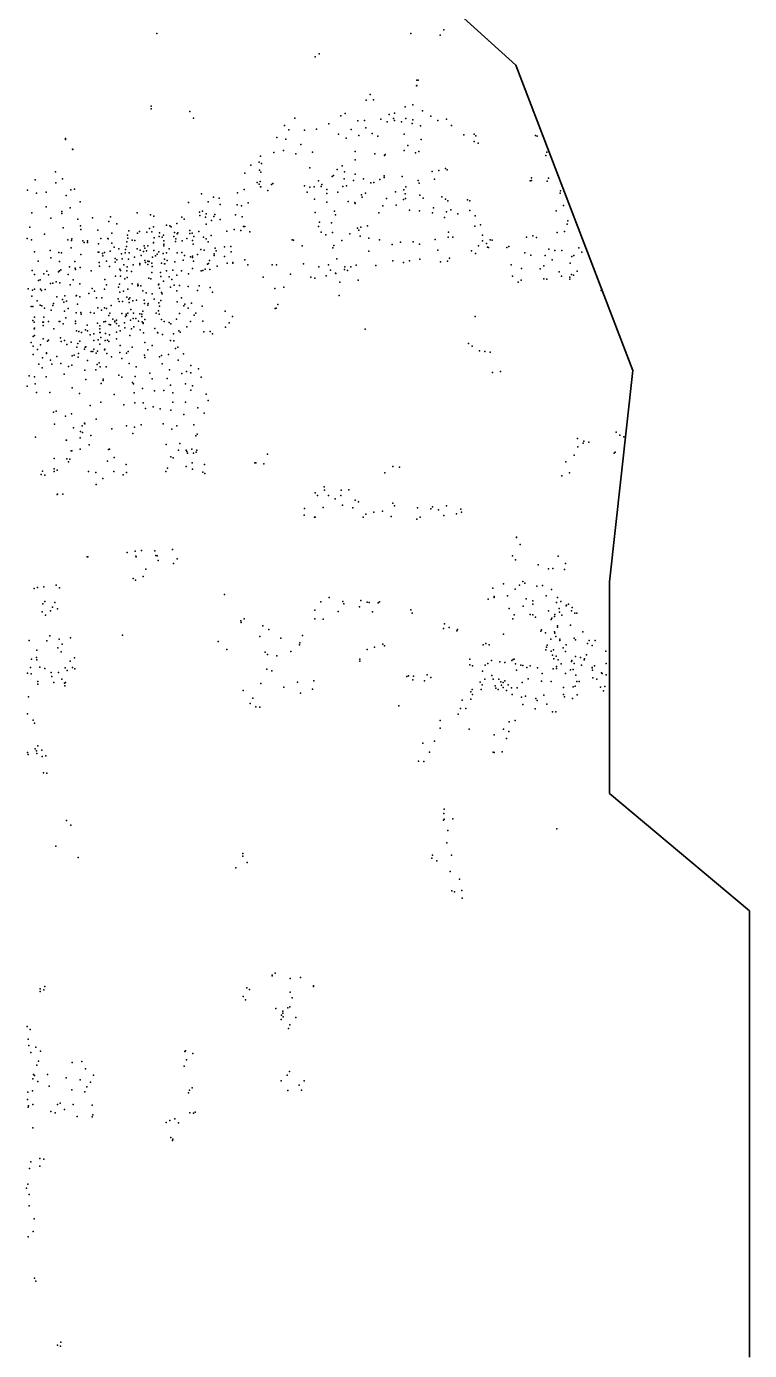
# Model space of a CAD drawing. Header units: millimetres. Extents: x -60275265 to 22802890, y -38578442 to 24337084.
# Drawn here: x 13805622 to 17730817, y 9975696 to 17157196 of the extents above; entities that cross this region are included whole.
import ezdxf

# ---------------------------------------------------------------- set-up
doc = ezdxf.new("R2010")
doc.units = ezdxf.units.MM
doc.header["$MEASUREMENT"] = 0
doc.layers.add('Outline', color=7, linetype='Continuous', true_color=0x000000)
doc.layers.add('particles', color=7, linetype='Continuous', true_color=0x000000)

msp = doc.modelspace()

# ---------------------------------------------------------------- linework, layer by layer
at = {"layer": 'Outline', "color": 3, "lineweight": 35, "true_color": 0x00ff00}
msp.add_lwpolyline([(612748, 23700101), (2261319, 23827441), (4163298, 24337084), (6191983, 23700101), (6952806, 22298647), (8220845, 21661442), (8981724, 20514820), (11010412, 21024520), (12405159, 19877851), (13419624, 18986025), (15194898, 18094026), (16462717, 16947413), (17096937, 15291091), (16969997, 14144198), (16969997, 12997517), (17730817, 12360371), (17730817, 10959081), (17730817, 9939740)], dxfattribs=at)
at = {"layer": 'particles', "color": 93, "true_color": 0x67d435}
for p in [(14513622, 17118696), (15892622, 17119696), (16050622, 17109696), (16071622, 17138696), (15372622, 16992696), (15372622, 16991696), (15394622, 17009696), (15923622, 16835696), (15924622, 16866696), (15924622, 16837696), (15931622, 16866696), (15649622, 16756696), (15670622, 16788696), (15688622, 16758696), (14482622, 16725696), (14482622, 16710696), (14482622, 16710696), (14691622, 16696696), (15511622, 16672696), (15535622, 16684696), (15774622, 16679696), (15803622, 16687696), (15860622, 16720696), (15902622, 16732696), (15954622, 16699696), (16000622, 16670696), (14711622, 16660696), (15206622, 16620696), (15229622, 16596696), (15262622, 16659696), (15314622, 16594696), (15379622, 16599696), (15446622, 16629696), (15567622, 16597696), (15604622, 16644696), (15640622, 16646696), (15647622, 16606696), (15729622, 16654696), (15763622, 16640696), (15797622, 16657696), (15802622, 16646696), (15841622, 16640696), (15865622, 16658696), (15898622, 16630696), (15902622, 16650696), (15944622, 16618696), (16039622, 16646696), (16086622, 16653696), (16112622, 16620696), (14017622, 16549696), (14017622, 16544696), (15165622, 16554696), (15213622, 16545696), (15294622, 16517696), (15498622, 16572696), (15540622, 16550696), (15610622, 16565696), (15682622, 16576696), (15713622, 16561696), (15855622, 16572696), (15948622, 16544696), (16179622, 16569696), (16236622, 16572696), (16236622, 16532696), (16244622, 16564696), (16257622, 16524696), (16568622, 16566696), (16577622, 16562696), (14055622, 16491696), (14056622, 16490696), (15076622, 16453696), (15147622, 16473696), (15201622, 16483696), (15267622, 16466696), (15358622, 16474696), (15590622, 16478696), (15696622, 16466696), (15749622, 16456696), (15753622, 16462696), (15856622, 16484696), (15876622, 16511696), (15917622, 16472696), (15935622, 16478696), (16624622, 16457696), (16629622, 16475696), (15023622, 16404696), (15068622, 16420696), (15070622, 16378696), (15080622, 16414696), (15344622, 16389696), (15491622, 16380696), (15518622, 16401696), (15589622, 16433696), (16044622, 16376696), (16080622, 16387696), (16088622, 16379696), (13852622, 16324696), (13963622, 16368696), (13965622, 16308696), (14000622, 16331696), (14990622, 16361696), (15058622, 16310696), (15073622, 16316696), (15077622, 16366696), (15142622, 16304696), (15391622, 16320696), (15465622, 16342696), (15472622, 16348696), (15530622, 16330696), (15531622, 16369696), (15580622, 16321696), (15589622, 16355696), (15634622, 16331696), (15674622, 16308696), (15691622, 16311696), (15723622, 16326696), (15746622, 16346696), (15746622, 16338696), (15845622, 16342696), (15932622, 16321696), (15937622, 16307696), (16008622, 16370696), (16020622, 16329696), (16540622, 16320696), (16546622, 16335696), (16546622, 16322696), (16632622, 16318696), (16639622, 16334696), (13811622, 16268696), (13859622, 16252696), (13912622, 16257696), (14021622, 16239696), (14046622, 16271696), (14066622, 16275696), (14756622, 16249696), (14821622, 16231696), (14950622, 16254696), (14987622, 16273696), (15068622, 16301696), (15076622, 16286696), (15077622, 16286696), (15116622, 16266696), (15135622, 16300696), (15315622, 16293696), (15329622, 16257696), (15344622, 16285696), (15367622, 16287696), (15404622, 16289696), (15409622, 16299696), (15435622, 16273696), (15435622, 16250696), (15496622, 16258696), (15523622, 16289696), (15543622, 16293696), (15624622, 16244696), (15627622, 16230696), (15645622, 16253696), (15808622, 16259696), (15854622, 16271696), (15861622, 16249696), (15865622, 16286696), (15940622, 16241696), (16059622, 16233696), (16703622, 16252696), (16704622, 16265696), (13912622, 16178696), (14042622, 16172696), (14096622, 16205696), (14685622, 16201696), (14792622, 16206696), (14852622, 16225696), (14856622, 16191696), (14949622, 16189696), (14972622, 16184696), (15009622, 16200696), (15368622, 16220696), (15436622, 16203696), (15551622, 16208696), (15588622, 16201696), (15589622, 16197696), (15740622, 16183696), (15760622, 16223696), (15812622, 16187696), (15852622, 16218696), (15862622, 16223696), (15885622, 16161696), (15959622, 16225696), (16014622, 16173696), (16080622, 16220696), (16092622, 16210696), (16108622, 16162696), (16199622, 16216696), (16211622, 16158696), (16212622, 16210696), (16721622, 16186696), (13835622, 16146696), (13938622, 16117696), (13997622, 16153696), (13997622, 16142696), (14083622, 16111696), (14163622, 16118696), (14252622, 16098696), (14261622, 16124696), (14296622, 16086696), (14406622, 16145696), (14479622, 16135696), (14497622, 16128696), (14621622, 16087696), (14648622, 16122696), (14661622, 16112696), (14744622, 16150696), (14746622, 16132696), (14760622, 16155696), (14777622, 16122696), (14780622, 16140696), (14809622, 16105696), (14822622, 16126696), (14827622, 16137696), (14856622, 16109696), (14939622, 16134696), (14976622, 16124696), (15373622, 16148696), (15395622, 16095696), (15460622, 16092696), (15477622, 16155696), (15483622, 16135696), (15717622, 16146696), (15938622, 16156696), (16010622, 16145696), (16075622, 16120696), (16086622, 16151696), (16146622, 16141696), (16240622, 16129696), (16680622, 16156696), (16744622, 16103696), (13824622, 16068696), (13903622, 16030696), (14005622, 16064696), (14099622, 16076696), (14101622, 16055696), (14193622, 16052696), (14269622, 16035696), (14353622, 16025696), (14360622, 16049696), (14408622, 16035696), (14419622, 16045696), (14459622, 16040696), (14473622, 16061696), (14485622, 16042696), (14495622, 16069696), (14525622, 16017696), (14527622, 16037696), (14549622, 16024696), (14565622, 16079696), (14583622, 16075696), (14591622, 16070696), (14605622, 16017696), (14608622, 16039696), (14624622, 16031696), (14627622, 16037696), (14691622, 16033696), (14692622, 16050696), (14704622, 16036696), (14713622, 16018696), (14740622, 16044696), (14780622, 16084696), (14808622, 16022696), (14893622, 16047696), (14932622, 16055696), (14968622, 16050696), (14983622, 16071696), (14991622, 16071696), (15017622, 16042696), (15390622, 16071696), (15405622, 16040696), (15430622, 16027696), (15467622, 16039696), (15561622, 16032696), (15602622, 16062696), (15610622, 16052696), (15617622, 16019696), (15621622, 16068696), (15657622, 16076696), (16096622, 16041696), (16239622, 16074696), (16270622, 16081696), (16281622, 16025696), (16554622, 16021696), (16686622, 16039696), (16725622, 16045696), (16741622, 16085696), (13808622, 16007696), (13833622, 15999696), (14030622, 16000696), (14047622, 15956696), (14050622, 15996696), (14052622, 16004696), (14111622, 15993696), (14119622, 15985696), (14136622, 15985696), (14137622, 15993696), (14196622, 15978696), (14208622, 16007696), (14246622, 16007696), (14249622, 16005696), (14268622, 15981696), (14281622, 15959696), (14306622, 15950696), (14342622, 15946696), (14348622, 15964696), (14350622, 15988696), (14356622, 16008696), (14379622, 15998696), (14393622, 15996696), (14406622, 15951696), (14422622, 15943696), (14444622, 15967696), (14447622, 15954696), (14464622, 15966696), (14494622, 15985696), (14494622, 15983696), (14499622, 16011696), (14541622, 16013696), (14551622, 15994696), (14551622, 15975696), (14551622, 15966696), (14579622, 15950696), (14614622, 15991696), (14615622, 16005696), (14651622, 15993696), (14676622, 16007696), (14706622, 15996696), (14710622, 15976696), (14751622, 15947696), (14766622, 16014696), (14770622, 15944696), (14780622, 16005696), (14791622, 15989696), (14829622, 15954696), (14880622, 15962696), (14914622, 15964696), (15248622, 16000696), (15254622, 15997696), (15302622, 15967696), (15468622, 15956696), (15474622, 15969696), (15517622, 15996696), (15663622, 16009696), (15721622, 15999696), (15791622, 15974696), (15835622, 15987696), (15904622, 15988696), (15938622, 15976696), (16024622, 16002696), (16038622, 15943696), (16094622, 16013696), (16120622, 16014696), (16259622, 15966696), (16280622, 15993696), (16302622, 15979696), (16308622, 15960696), (16313622, 15957696), (16323622, 15999696), (16333622, 15998696), (16413622, 15957696), (16424622, 15964696), (16520622, 16013696), (16574622, 16012696), (16640622, 15948696), (16803622, 15956696), (13849622, 15934696), (13868622, 15884696), (13933622, 15942696), (13937622, 15901696), (13980622, 15931696), (13984622, 15881696), (13996622, 15929696), (14068622, 15881696), (14100622, 15919696), (14194622, 15933696), (14198622, 15933696), (14200622, 15876696), (14217622, 15925696), (14220622, 15913696), (14228622, 15930696), (14239622, 15884696), (14259622, 15937696), (14286622, 15898696), (14287622, 15879696), (14295622, 15891696), (14321622, 15923696), (14325622, 15896696), (14340622, 15929696), (14359622, 15894696), (14362622, 15929696), (14392622, 15905696), (14420622, 15871696), (14428622, 15915696), (14440622, 15936696), (14447622, 15887696), (14452622, 15876696), (14457622, 15939696), (14463622, 15883696), (14472622, 15882696), (14485622, 15872696), (14490622, 15905696), (14497622, 15942696), (14505622, 15912696), (14514622, 15921696), (14524622, 15934696), (14538622, 15873696), (14548622, 15926696), (14554622, 15895696), (14565622, 15928696), (14568622, 15887696), (14611622, 15880696), (14623622, 15929696), (14648622, 15931696), (14656622, 15889696), (14663622, 15915696), (14696622, 15907696), (14706622, 15904696), (14707622, 15910696), (14711622, 15884696), (14733622, 15919696), (14794622, 15871696), (14799622, 15888696), (14824622, 15923696), (14824622, 15915696), (14835622, 15939696), (14880622, 15909696), (14895622, 15873696), (14916622, 15934696), (14926622, 15877696), (14926622, 15873696), (14990622, 15890696), (15489622, 15897696), (15663622, 15938696), (15793622, 15885696), (15852622, 15876696), (15884622, 15886696), (15940622, 15895696), (16053622, 15880696), (16091622, 15883696), (16102622, 15900696), (16221622, 15939696), (16242622, 15925696), (16510622, 15928696), (16543622, 15917696), (16621622, 15915696), (16659622, 15890696), (16673622, 15941696), (16711622, 15942696), (16712622, 15942696), (16757622, 15872696), (16766622, 15908696), (16776622, 15915696), (16819622, 15932696), (13836622, 15833696), (13848622, 15811696), (13899622, 15815696), (13916622, 15830696), (13924622, 15810696), (13979622, 15825696), (13984622, 15831696), (13992622, 15836696), (14031622, 15811696), (14038622, 15852696), (14070622, 15845696), (14071622, 15838696), (14096622, 15850696), (14156622, 15832696), (14201622, 15856696), (14256622, 15854696), (14288622, 15802696), (14311622, 15840696), (14315622, 15802696), (14316622, 15833696), (14334622, 15864696), (14350622, 15831696), (14352622, 15853696), (14375622, 15827696), (14384622, 15863696), (14421622, 15863696), (14463622, 15865696), (14485622, 15822696), (14488622, 15855696), (14532622, 15823696), (14535622, 15801696), (14554622, 15870696), (14556622, 15870696), (14566622, 15831696), (14579622, 15799696), (14599622, 15835696), (14622622, 15808696), (14647622, 15831696), (14684622, 15814696), (14707622, 15843696), (14753622, 15832696), (14762622, 15833696), (14775622, 15841696), (14787622, 15868696), (14801622, 15839696), (14840622, 15856696), (15006622, 15864696), (15138622, 15863696), (15162622, 15864696), (15239622, 15813696), (15309622, 15870696), (15393622, 15853696), (15432622, 15804696), (15444622, 15863696), (15455622, 15835696), (15482622, 15818696), (15484622, 15817696), (15531622, 15838696), (15533622, 15853696), (15548622, 15833696), (15566622, 15853696), (15595622, 15861696), (15701622, 15860696), (16436622, 15863696), (16444622, 15802696), (16492622, 15843696), (16594622, 15842696), (16614622, 15858696), (16696622, 15826696), (16709622, 15802696), (16763622, 15812696), (16774622, 15808696), (16795622, 15830696), (13815622, 15733696), (13848622, 15731696), (13871622, 15778696), (13879622, 15783696), (13881622, 15731696), (13906622, 15730696), (13936622, 15763696), (13948622, 15764696), (13967622, 15772696), (13987622, 15766696), (14043622, 15756696), (14058622, 15783696), (14095622, 15760696), (14161622, 15735696), (14229622, 15732696), (14231622, 15784696), (14240622, 15756696), (14304622, 15742696), (14310622, 15759696), (14339622, 15787696), (14352622, 15795696), (14356622, 15732696), (14378622, 15761696), (14409622, 15758696), (14409622, 15749696), (14411622, 15751696), (14426622, 15750696), (14470622, 15792696), (14480622, 15788696), (14522622, 15756696), (14523622, 15758696), (14528622, 15737696), (14549622, 15775696), (14587622, 15743696), (14594622, 15784696), (14606622, 15753696), (14635622, 15752696), (14682622, 15747696), (14742622, 15749696), (14802622, 15740696), (15090622, 15797696), (15153622, 15736696), (15203622, 15743696), (15348622, 15797696), (15370622, 15791696), (15506622, 15770696), (15606622, 15781696), (16474622, 15769696), (16491622, 15781696), (16614622, 15787696), (16629622, 15786696), (16754622, 15796696), (16754622, 15786696), (13835622, 15694696), (13837622, 15726696), (13863622, 15669696), (13887622, 15724696), (13969622, 15691696), (14001622, 15675696), (14008622, 15661696), (14014622, 15696696), (14023622, 15667696), (14074622, 15695696), (14076622, 15698696), (14094622, 15690696), (14143622, 15709696), (14175622, 15720696), (14185622, 15685696), (14214622, 15685696), (14302622, 15680696), (14309622, 15665696), (14311622, 15716696), (14326622, 15665696), (14332622, 15721696), (14349622, 15689696), (14361622, 15677696), (14363622, 15660696), (14367622, 15685696), (14382622, 15668696), (14403622, 15672696), (14437622, 15722696), (14444622, 15672696), (14454622, 15712696), (14487622, 15706696), (14498622, 15677696), (14523622, 15657696), (14535622, 15670696), (14538622, 15713696), (14542622, 15707696), (14621622, 15723696), (14623622, 15663696), (14646622, 15684696), (14701622, 15656696), (14734622, 15724696), (14815622, 15715696), (15502622, 15698696), (16925622, 15725696), (13831622, 15637696), (13840622, 15637696), (13879622, 15645696), (13889622, 15641696), (13903622, 15628696), (13940622, 15618696), (13949622, 15644696), (13951622, 15654696), (14012622, 15613696), (14031622, 15627696), (14074622, 15603696), (14082622, 15651696), (14101622, 15605696), (14102622, 15596696), (14152622, 15606696), (14173622, 15601696), (14193622, 15631696), (14213622, 15618696), (14228622, 15630696), (14239622, 15627696), (14253622, 15588696), (14258622, 15602696), (14265622, 15644696), (14323622, 15599696), (14346622, 15596696), (14348622, 15590696), (14356622, 15601696), (14372622, 15621696), (14386622, 15602696), (14421622, 15598696), (14432622, 15596696), (14432622, 15584696), (14437622, 15613696), (14446622, 15654696), (14464622, 15645696), (14465622, 15654696), (14510622, 15602696), (14521622, 15615696), (14526622, 15597696), (14527622, 15640696), (14635622, 15600696), (14659622, 15642696), (14665622, 15650696), (14682622, 15628696), (14716622, 15591696), (14725622, 15601696), (14758622, 15640696), (14884622, 15612696), (15155622, 15627696), (15160622, 15629696), (15170622, 15648696), (16241622, 15584696), (13840622, 15562696), (13846622, 15517696), (13847622, 15552696), (13849622, 15579696), (13849622, 15521696), (13893622, 15552696), (13895622, 15534696), (13897622, 15553696), (13899622, 15580696), (13925622, 15556696), (13954622, 15516696), (13983622, 15556696), (13987622, 15557696), (14004622, 15543696), (14018622, 15577696), (14072622, 15558696), (14072622, 15545696), (14135622, 15537696), (14191622, 15548696), (14204622, 15532696), (14204622, 15517696), (14225622, 15555696), (14234622, 15557696), (14254622, 15540696), (14261622, 15538696), (14274622, 15569696), (14284622, 15558696), (14285622, 15554696), (14293622, 15564696), (14293622, 15545696), (14306622, 15533696), (14337622, 15549696), (14339622, 15522696), (14343622, 15583696), (14369622, 15564696), (14375622, 15517696), (14384622, 15573696), (14388622, 15527696), (14399622, 15573696), (14414622, 15558696), (14434622, 15554696), (14439622, 15549696), (14439622, 15545696), (14447622, 15568696), (14501622, 15519696), (14538622, 15568696), (14553622, 15557696), (14580622, 15551696), (14588622, 15544696), (14620622, 15569696), (14675622, 15528696), (14695622, 15556696), (14763622, 15559696), (14886622, 15525696), (14905622, 15550696), (14924622, 15583696), (15643622, 15515696), (13830622, 15442696), (13842622, 15475696), (13849622, 15480696), (13895622, 15462696), (13920622, 15449696), (13924622, 15455696), (13989622, 15468696), (13994622, 15447696), (14011622, 15453696), (14048622, 15445696), (14077622, 15505696), (14089622, 15502696), (14094622, 15449696), (14104622, 15496696), (14125622, 15511696), (14137622, 15506696), (14150622, 15484696), (14170622, 15489696), (14170622, 15454696), (14195622, 15456696), (14203622, 15497696), (14206622, 15497696), (14209622, 15469696), (14233622, 15454696), (14234622, 15491696), (14245622, 15455696), (14252622, 15448696), (14256622, 15484696), (14293622, 15499696), (14294622, 15462696), (14313622, 15506696), (14366622, 15481696), (14423622, 15511696), (14440622, 15495696), (14448622, 15443696), (14517622, 15497696), (14518622, 15494696), (14543622, 15485696), (14587622, 15453696), (14604622, 15490696), (14605622, 15452696), (14633622, 15506696), (14639622, 15499696), (14768622, 15500696), (14802622, 15502696), (14815622, 15490696), (13841622, 15423696), (13842622, 15377696), (13865622, 15405696), (13882622, 15429696), (13913622, 15382696), (13914622, 15386696), (14024622, 15432696), (14054622, 15370696), (14064622, 15373696), (14078622, 15417696), (14083622, 15437696), (14087622, 15383696), (14120622, 15407696), (14123622, 15418696), (14127622, 15419696), (14156622, 15393696), (14165622, 15393696), (14170622, 15407696), (14183622, 15385696), (14190622, 15396696), (14203622, 15433696), (14229622, 15403696), (14230622, 15406696), (14241622, 15382696), (14312622, 15388696), (14313622, 15426696), (14348622, 15384696), (14358622, 15393696), (14378622, 15417696), (14446622, 15374696), (14464622, 15402696), (14487622, 15427696), (14538622, 15372696), (14576622, 15377696), (14614622, 15409696), (14627622, 15417696), (14658622, 15381696), (16204622, 15437696), (16224622, 15423696), (16265622, 15397696), (16293622, 15393696), (16323622, 15390696), (13873622, 15325696), (13890622, 15305696), (13892622, 15360696), (13935622, 15346696), (13943622, 15325696), (13970622, 15366696), (13991622, 15329696), (14034622, 15313696), (14051622, 15320696), (14085622, 15363696), (14137622, 15344696), (14188622, 15324696), (14199622, 15332696), (14205622, 15310696), (14238622, 15311696), (14266622, 15364696), (14323622, 15356696), (14362622, 15329696), (14401622, 15310696), (14447622, 15361696), (14527622, 15364696), (14542622, 15327696), (14628622, 15347696), (14697622, 15317696), (14739622, 15299696), (13820622, 15261696), (13849622, 15256696), (13912622, 15257696), (14010622, 15271696), (14121622, 15293696), (14127622, 15241696), (14181622, 15294696), (14221622, 15244696), (14222622, 15236696), (14307622, 15265696), (14322622, 15254696), (14380622, 15226696), (14396622, 15258696), (14475622, 15276696), (14488622, 15245696), (14568622, 15248696), (14581622, 15295696), (14649622, 15275696), (14673622, 15286696), (14698622, 15278696), (14754622, 15255696), (16335622, 15279696), (16378622, 15286696), (13808622, 15205696), (13852622, 15219696), (13859622, 15172696), (13932622, 15172696), (14053622, 15197696), (14093622, 15165696), (14211622, 15220696), (14281622, 15160696), (14386622, 15219696), (14389622, 15169696), (14435622, 15193696), (14500622, 15181696), (14550622, 15182696), (14587622, 15211696), (14599622, 15170696), (14668622, 15218696), (14698622, 15183696), (14707622, 15207696), (14781622, 15163696), (14151622, 15101696), (14208622, 15118696), (14334622, 15104696), (14394622, 15116696), (14439622, 15116696), (14452622, 15085696), (14492622, 15093696), (14530622, 15083696), (14599622, 15119696), (14669622, 15118696), (14735622, 15088696), (14792622, 15128696), (13952622, 15065696), (13966622, 15070696), (14017622, 15042696), (14050622, 15055696), (14183622, 15027696), (14589622, 15075696), (14659622, 15052696), (14769622, 15060696), (13958622, 15000696), (14060622, 14980696), (14098622, 14959696), (14108622, 14990696), (14110622, 14955696), (14120622, 15004696), (14122622, 15002696), (14155622, 14938696), (14269622, 14975696), (14348622, 14990696), (14383622, 14948696), (14391622, 14983696), (14428622, 14996696), (14547622, 15001696), (14595622, 14972696), (14621622, 14991696), (14713622, 14995696), (14725622, 14937696), (14732622, 14945696), (17007622, 14956696), (17026622, 14939696), (13854622, 14929696), (14021622, 14912696), (14022622, 14912696), (14096622, 14926696), (14145622, 14887696), (14564622, 14889696), (14637622, 14895696), (16796622, 14922696), (16798622, 14876696), (16827622, 14896696), (16831622, 14908696), (16858622, 14901696), (17048622, 14931696), (13955622, 14814696), (14024622, 14811696), (14033622, 14795696), (14041622, 14810696), (14048622, 14855696), (14052622, 14854696), (14097622, 14863696), (14245622, 14798696), (14250622, 14862696), (14255622, 14864696), (14281622, 14819696), (14589622, 14823696), (14602622, 14816696), (14630622, 14859696), (14672622, 14859696), (14676622, 14852696), (14680622, 14843696), (14702622, 14863696), (14712622, 14843696), (14726622, 14848696), (14730622, 14858696), (15113622, 14836696), (16733622, 14796696), (16778622, 14832696), (16996622, 14843696), (17000622, 14847696), (13884622, 14726696), (13892622, 14745696), (13905622, 14723696), (13956622, 14758696), (13956622, 14743696), (13971622, 14750696), (14141622, 14743696), (14182622, 14738696), (14280622, 14742696), (14330622, 14724696), (14347622, 14781696), (14348622, 14738696), (14561622, 14742696), (14570622, 14761696), (14672622, 14770696), (14705622, 14790696), (14707622, 14756696), (14762622, 14739696), (14772622, 14780696), (14773622, 14732696), (15044622, 14790696), (15050622, 14790696), (15094622, 14785696), (15750622, 14736696), (15794622, 14769696), (15830622, 14766696), (16753622, 14736696), (14183622, 14673696), (14220622, 14704696), (15421622, 14660696), (16711622, 14719696), (13972622, 14618696), (13973622, 14619696), (14003622, 14620696), (15373622, 14627696), (15385622, 14612696), (15422622, 14641696), (15444622, 14613696), (15481622, 14595696), (15511622, 14612696), (15513622, 14641696), (15555622, 14643696), (15589622, 14588696), (15607622, 14578696), (15312622, 14506696), (15314622, 14542696), (15416622, 14548696), (15521622, 14560696), (15577622, 14545696), (15647622, 14511696), (15690622, 14523696), (15737622, 14528696), (15794622, 14571696), (15802622, 14557696), (15928622, 14545696), (16001622, 14540696), (16010622, 14551696), (16041622, 14535696), (16085622, 14556696), (16140622, 14513696), (16163622, 14538696), (16166622, 14522696), (15368622, 14495696), (15373622, 14495696), (15632622, 14495696), (15784622, 14498696), (15924622, 14484696), (15943622, 14495696), (16070622, 14504696), (16465622, 14386696), (16465622, 14385696), (14351622, 14303696), (14395622, 14311696), (14430622, 14314696), (14502622, 14313696), (14597622, 14320696), (16485622, 14347696), (14134622, 14279696), (14138622, 14280696), (14398622, 14284696), (14400622, 14279696), (14508622, 14287696), (14514622, 14285696), (14520622, 14260696), (14603622, 14244696), (14623622, 14269696), (16443622, 14285696), (16459622, 14264696), (16583622, 14236696), (16691622, 14284696), (16732622, 14243696), (14385622, 14163696), (14397622, 14154696), (14438622, 14174696), (14453622, 14213696), (16638622, 14214696), (16663622, 14216696), (16725622, 14211696), (13847622, 14109696), (13865622, 14113696), (13899622, 14117696), (13966622, 14126696), (13984622, 14112696), (13984622, 14111696), (14880622, 14076696), (16337622, 14110696), (16395622, 14133696), (16458622, 14105696), (16481622, 14126696), (16500622, 14146696), (16510622, 14137696), (16576622, 14120696), (16606622, 14124696), (16656622, 14102696), (13894622, 14025696), (13905622, 14037696), (13947622, 14007696), (13959622, 14032696), (15403622, 14036696), (15448622, 14059696), (15523622, 14038696), (15527622, 14025696), (15612622, 14008696), (15621622, 14043696), (15655622, 14034696), (15666622, 14033696), (15715622, 14031696), (15722622, 14035696), (16311622, 14050696), (16344622, 14065696), (16344622, 14060696), (16417622, 14068696), (16501622, 14013696), (16518622, 14052696), (16553622, 14042696), (16554622, 14024696), (16627622, 14069696), (16682622, 14032696), (16688622, 14059696), (16705622, 14037696), (16735622, 14015696), (16736622, 14017696), (16748622, 14024696), (16768622, 14005696), (13890622, 13982696), (13909622, 13963696), (13935622, 13987696), (13974622, 13998696), (14969622, 13932696), (14986622, 13943696), (15370622, 13991696), (15371622, 13944696), (15415622, 13942696), (15497622, 13983696), (15684622, 13981696), (15892622, 13993696), (15898622, 13974696), (16426622, 13999696), (16446622, 13944696), (16453622, 13966696), (16539622, 13968696), (16554622, 13966696), (16569622, 13952696), (16639622, 13987696), (16654622, 13940696), (16657622, 13948696), (16671622, 13956696), (16673622, 13968696), (16697622, 14000696), (16699622, 13979696), (16711622, 13964696), (16763622, 13987696), (16782622, 13975696), (16792622, 13974696), (14971622, 13923696), (15088622, 13906696), (15121622, 13886696), (16068622, 13891696), (16074622, 13916696), (16100622, 13897696), (16142622, 13879696), (16144622, 13885696), (16394622, 13861696), (16597622, 13877696), (16601622, 13884696), (16623622, 13867696), (16672622, 13873696), (16673622, 13866696), (16687622, 13905696), (16687622, 13899696), (16758622, 13910696), (16826622, 13874696), (13819622, 13826696), (13915622, 13824696), (13931622, 13852696), (13982622, 13834696), (13999622, 13806696), (14044622, 13841696), (14326622, 13855696), (14846622, 13821696), (15071622, 13847696), (15185622, 13838696), (15288622, 13803696), (15289622, 13814696), (15303622, 13853696), (15695622, 13790696), (15739622, 13807696), (15748622, 13798696), (16285622, 13802696), (16299622, 13809696), (16317622, 13802696), (16628622, 13790696), (16632622, 13801696), (16651622, 13834696), (16679622, 13847696), (16700622, 13833696), (16701622, 13827696), (16735622, 13802696), (16778622, 13838696), (16785622, 13829696), (16851622, 13810696), (16860622, 13827696), (16875622, 13799696), (16893622, 13827696), (13832622, 13725696), (13860622, 13734696), (13862622, 13773696), (13862622, 13721696), (13975622, 13786696), (13994622, 13765696), (14066622, 13732696), (14892622, 13778696), (15101622, 13763696), (15113622, 13751696), (15164622, 13743696), (15241622, 13767696), (15615622, 13725696), (15654622, 13777696), (16211622, 13724696), (16329622, 13717696), (16439622, 13717696), (16447622, 13723696), (16452622, 13724696), (16624622, 13776696), (16653622, 13769696), (16660622, 13747696), (16666622, 13776696), (16668622, 13726696), (16680622, 13741696), (16691622, 13722696), (16718622, 13786696), (16731622, 13767696), (16765622, 13718696), (16786622, 13739696), (16812622, 13733696), (16832622, 13721696), (16835622, 13726696), (16845622, 13748696), (16950622, 13768696), (13810622, 13649696), (13827622, 13680696), (13831622, 13646696), (13878622, 13681696), (13905622, 13675696), (13940622, 13653696), (13979622, 13652696), (14016622, 13677696), (14026622, 13663696), (14043622, 13714696), (14055622, 13680696), (14067622, 13673696), (15110622, 13671696), (15137622, 13662696), (15615622, 13714696), (16212622, 13695696), (16226622, 13689696), (16280622, 13660696), (16295622, 13693696), (16309622, 13702696), (16374622, 13710696), (16402622, 13706696), (16459622, 13700696), (16465622, 13665696), (16488622, 13693696), (16500622, 13690696), (16521622, 13680696), (16539622, 13688696), (16579622, 13678696), (16605622, 13647696), (16665622, 13672696), (16682622, 13674696), (16683622, 13685696), (16708622, 13700696), (16732622, 13647696), (16758622, 13667696), (16764622, 13713696), (16772622, 13669696), (16778622, 13702696), (16818622, 13692696), (16875622, 13677696), (16876622, 13679696), (16877622, 13665696), (16888622, 13689696), (16927622, 13650696), (16931622, 13648696), (16952622, 13701696), (13867622, 13604696), (13867622, 13589696), (13942622, 13630696), (13942622, 13630696), (13954622, 13598696), (13997622, 13617696), (14012622, 13594696), (14014622, 13581696), (14017622, 13599696), (15077622, 13592696), (15203622, 13573696), (15276622, 13601696), (15365622, 13608696), (15870622, 13630696), (15878622, 13635696), (15903622, 13612696), (15906622, 13633696), (15965622, 13607696), (15980622, 13639696), (16000622, 13625696), (16268622, 13600696), (16279622, 13585696), (16293622, 13616696), (16331622, 13637696), (16339622, 13616696), (16349622, 13580696), (16370622, 13616696), (16380622, 13602696), (16384622, 13584696), (16393622, 13598696), (16401622, 13607696), (16420622, 13586696), (16496622, 13598696), (16529622, 13618696), (16600622, 13605696), (16654622, 13603696), (16772622, 13574696), (16783622, 13579696), (16788622, 13638696), (16793622, 13604696), (16806622, 13604696), (16880622, 13623696), (16902622, 13617696), (16922622, 13573696), (16945622, 13576696), (16952622, 13640696), (13816622, 13520696), (14981622, 13555696), (15034622, 13513696), (15292622, 13541696), (15358622, 13562696), (16170622, 13503696), (16217622, 13507696), (16218622, 13547696), (16224622, 13560696), (16226622, 13534696), (16273622, 13560696), (16353622, 13567696), (16365622, 13560696), (16393622, 13572696), (16410622, 13554696), (16438622, 13569696), (16442622, 13533696), (16468622, 13570696), (16493622, 13518696), (16514622, 13525696), (16570622, 13512696), (16613622, 13529696), (16721622, 13572696), (16721622, 13534696), (16726622, 13521696), (16769622, 13511696), (16795622, 13532696), (16938622, 13553696), (15020622, 13485696), (15050622, 13467696), (15072622, 13464696), (15827622, 13471696), (16162622, 13457696), (16190622, 13457696), (16500622, 13479696), (16566622, 13456696), (16577622, 13500696), (16630622, 13480696), (16661622, 13440696), (16678622, 13439696), (13811622, 13428696), (13842622, 13394696), (13848622, 13377696), (16051622, 13392696), (16148622, 13427696), (16425622, 13385696), (16458622, 13392696), (16050622, 13351696), (16208622, 13346696), (16344622, 13315696), (16394622, 13346696), (16411622, 13295696), (16424622, 13332696), (13811622, 13218696), (13853622, 13239696), (13860622, 13228696), (13862622, 13214696), (13866622, 13254696), (13888622, 13232696), (15957622, 13269696), (15992622, 13221696), (16020622, 13280696), (16338622, 13221696), (16344622, 13218696), (16387622, 13223696), (13814622, 13208696), (13890622, 13197696), (13911622, 13201696), (15933622, 13171696), (15962622, 13170696), (13897622, 13108696), (13916622, 13107696), (16071622, 12887696), (16072622, 12912696), (16072622, 12857696), (16119622, 12858696), (14023622, 12849696), (14046622, 12824696), (16069622, 12851696), (16092622, 12795696), (16684622, 12804696), (13965622, 12711696), (16087622, 12728696), (14085622, 12650696), (14980622, 12670696), (14980622, 12657696), (16006622, 12645696), (16010622, 12662696), (16112622, 12662696), (14942622, 12593696), (15003622, 12622696), (16032622, 12631696), (16105622, 12574696), (16156622, 12532696), (16114622, 12469696), (16129622, 12462696), (16169622, 12471696), (16171622, 12429696), (15138622, 12011696), (15138622, 12008696), (15155622, 12022696), (15293622, 11998696), (13879622, 11936696), (13880622, 11922696), (13900622, 11932696), (13904622, 11950696), (15002622, 11942696), (15016622, 11933696), (15236622, 11992696), (15363622, 11950696), (15364622, 11953696), (14982622, 11895696), (14994622, 11878696), (15236622, 11918696), (15248622, 11888696), (15159622, 11830696), (15189622, 11794696), (15196622, 11816696), (15197622, 11804696), (15199622, 11784696), (15224622, 11834696), (15235622, 11839696), (15267622, 11781696), (13808622, 11732696), (13826622, 11716696), (15187622, 11771696), (15227622, 11722696), (15234622, 11741696), (13815622, 11663696), (13818622, 11629696), (13828622, 11592696), (13855622, 11620696), (13882622, 11598696), (14665622, 11596696), (14668622, 11601696), (14709622, 11586696), (13861622, 11522696), (13870622, 11544696), (14054622, 11538696), (14105622, 11542696), (14126622, 11502696), (14661622, 11518696), (14674622, 11552696), (13840622, 11448696), (13844622, 11473696), (13849622, 11467696), (13866622, 11435696), (13919622, 11473696), (14021622, 11454696), (14096622, 11443696), (14153622, 11431696), (14169622, 11468696), (15188622, 11438696), (15220622, 11469696), (15232622, 11488696), (15313622, 11437696), (13813622, 11376696), (13837622, 11383696), (13929622, 11408696), (14051622, 11389696), (14121622, 11378696), (14133622, 11405696), (14685622, 11372696), (14690622, 11387696), (14704622, 11399696), (15224622, 11385696), (15286622, 11414696), (15298622, 11388696), (13811622, 11337696), (13814622, 11295696), (13816622, 11303696), (13839622, 11309696), (13974622, 11310696), (13988622, 11317696), (14012622, 11282696), (14058622, 11310696), (14161622, 11306696), (13938622, 11272696), (13961622, 11265696), (14081622, 11244696), (14161622, 11243696), (14166622, 11254696), (14564622, 11212696), (14583622, 11222696), (14610622, 11232696), (14631622, 11210696), (14691622, 11265696), (14711622, 11263696), (14720622, 11267696), (13839622, 11183696), (14588622, 11130696), (14597622, 11115696), (14599622, 11121696), (13829622, 10999696), (13877622, 11017696), (13899622, 11012696), (13822622, 10963696), (13877622, 10975696), (13806622, 10856696), (13813622, 10878696), (13819622, 10821696), (13820622, 10759696), (13847622, 10690696), (13815622, 10591696), (13841622, 10621696), (13849622, 10367696), (13856622, 10351696), (13974622, 10004696), (13990622, 9998696), (13991622, 10020696)]:
    msp.add_point(p, dxfattribs=at)

doc.saveas('drawing.dxf')
